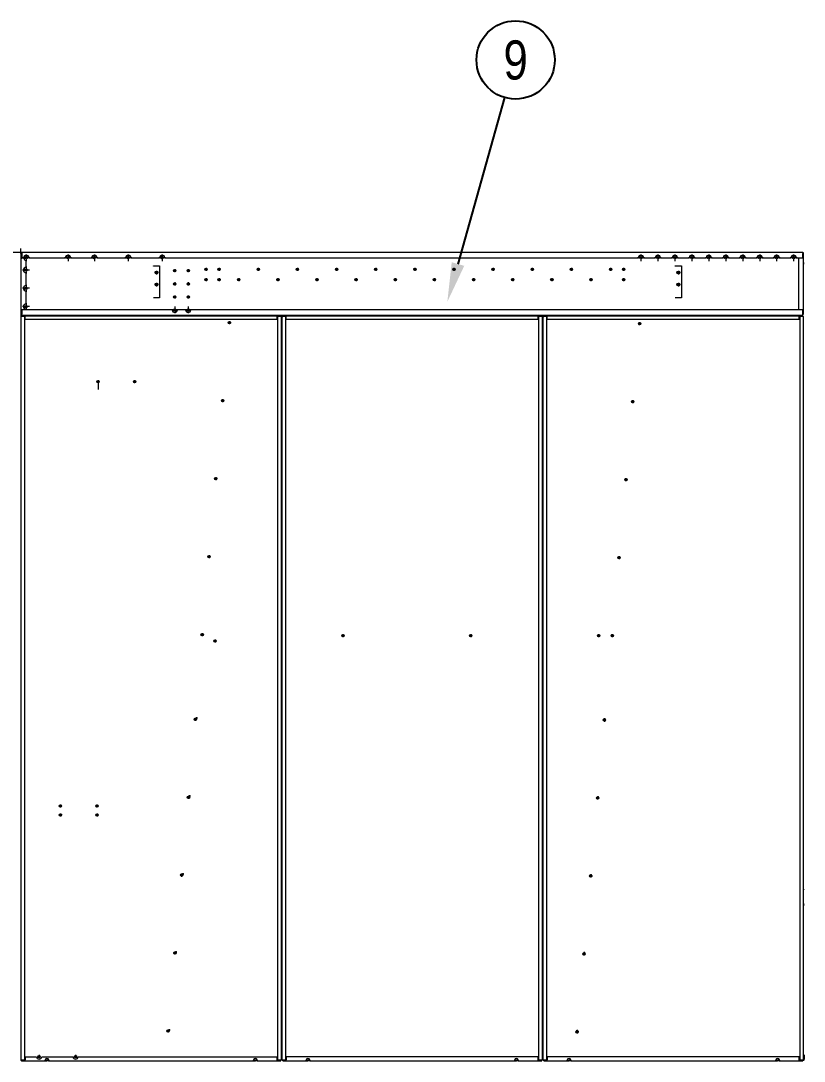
# Model space of a CAD drawing. Header units: millimetres. Extents: x -664124 to 30784, y -141094 to 22397.
# Drawn here: x 11470 to 14472, y 9685 to 13673 of the extents above; entities that cross this region are included whole.
import ezdxf
from ezdxf.enums import TextEntityAlignment as Align

# ---------------------------------------------------------------- set-up
doc = ezdxf.new("R2010")
doc.units = ezdxf.units.MM
doc.linetypes.add('DASHDOT', pattern=[18.5, 12, -3, 0.5, -3])
doc.layers.add('냉각탑_dim', color=1, linetype='Continuous')
doc.layers.add('냉각탑_text', color=3, linetype='Continuous')
doc.styles.get("Standard").update_dxf_attribs({"font": 'arial.ttf'})

# ---------------------------------------------------------------- blocks, each defined once
blk = doc.blocks.new('1')
at = {"lineweight": 20}
for p, q in [((11473.8, 12784.9), (9770.3, 12784.9)), ((11470.3, 12781.4), (11470.3, 12801))]:
    blk.add_line(p, q, dxfattribs=at)
at = {"color": 7, "lineweight": 20, "ltscale": 0.4625}
for p, q in [((11470.3, 12781.4), (11470.3, 12762.9)), ((11472.3, 12762.9), (11472.3, 12781.4)), ((14468.3, 12781.4), (14468.3, 12762.9)), ((14470.3, 12762.9), (14470.3, 12781.4)), ((11470.3, 12566.9), (11470.3, 12548.4)), ((11472.3, 12548.4), (11472.3, 12566.9)), ((14468.3, 12566.9), (14468.3, 12548.4)), ((14470.3, 12548.4), (14470.3, 12566.9)), ((14471.8, 9709.4), (14471.8, 9690.9)), ((14471.8, 9709.4), (14471.8, 9690.9))]:
    blk.add_line(p, q, dxfattribs=at)
at = {"color": 7, "lineweight": 20, "ltscale": 0.05}
for p, q in [((11472.3, 12781.4), (11470.3, 12781.4)), ((14468.3, 12781.4), (14470.3, 12781.4)), ((11472.3, 12548.4), (11470.3, 12548.4)), ((11512.3, 12542.9), (11512.3, 12544.9)), ((11808.3, 12544.9), (11808.3, 12542.9)), ((11830.3, 12544.9), (11830.3, 12542.9)), ((11852.3, 12544.9), (11852.3, 12542.9)), ((11942.1, 12542.9), (11942.1, 12544.9)), ((12003.3, 12542.9), (12003.3, 12544.9)), ((12033.3, 12544.9), (12033.3, 12542.9)), ((12035.3, 12542.9), (12035.3, 12544.9)), ((12037.3, 12544.9), (12037.3, 12542.9)), ((12039.3, 12544.9), (12039.3, 12542.9)), ((12136.8, 12542.9), (12136.8, 12544.9)), ((12138.8, 12544.9), (12138.8, 12542.9)), ((13942.1, 12542.9), (13942.1, 12544.9)), ((14468.3, 12548.4), (14470.3, 12548.4)), ((11942.1, 9686.9), (11942.1, 9684.9)), ((13942.1, 9686.9), (13942.1, 9684.9))]:
    blk.add_line(p, q, dxfattribs=at)
at = {"color": 7, "lineweight": 20}
for p, q in [((11470.3, 12762.9), (11470.3, 12566.9)), ((14466.8, 12784.9), (11473.8, 12784.9)), ((11501.3, 12764.9), (11641.3, 12764.9)), ((11661.3, 12764.9), (11742.3, 12764.9)), ((11762.3, 12764.9), (11872.3, 12764.9)), ((11892.3, 12764.9), (12002.3, 12764.9)), ((12022.3, 12764.9), (13836.8, 12764.9)), ((13856.8, 12764.9), (13901.8, 12764.9)), ((13921.8, 12764.9), (13966.8, 12764.9)), ((13986.8, 12764.9), (14031.8, 12764.9)), ((14051.8, 12764.9), (14096.8, 12764.9)), ((14116.8, 12764.9), (14161.8, 12764.9)), ((14181.8, 12764.9), (14226.8, 12764.9)), ((14246.8, 12764.9), (14291.8, 12764.9)), ((14311.8, 12764.9), (14356.8, 12764.9)), ((14376.8, 12764.9), (14421.8, 12764.9)), ((14441.8, 12764.9), (14466.8, 12764.9)), ((14450.3, 12762.9), (14450.3, 12566.9)), ((14470.3, 12566.9), (14470.3, 12762.9)), ((11490.3, 12727.9), (11490.3, 12755)), ((11978.5, 12733.5), (12002.1, 12733.5)), ((12002.1, 12733.5), (12002.1, 12611.9)), ((13978.5, 12733.5), (14002.1, 12733.5)), ((14002.1, 12733.5), (14002.1, 12611.9)), ((11490.3, 12657.9), (11490.3, 12707.9)), ((11490.3, 12587.9), (11490.3, 12637.9)), ((12002.1, 12611.9), (11978.5, 12611.9)), ((14002.1, 12611.9), (13978.5, 12611.9)), ((12050.3, 12564.9), (11473.8, 12564.9)), ((12101.8, 12564.9), (12070.3, 12564.9)), ((14466.8, 12564.9), (12121.8, 12564.9)), ((11470.3, 12539.8), (11470.3, 9690)), ((11473.8, 12544.9), (14466.8, 12544.9)), ((11485.3, 9690), (11485.3, 12539.8)), ((11486.9, 12542.9), (12452.7, 12542.9)), ((12452.7, 12527.9), (11486.9, 12527.9)), ((12454.3, 12539.8), (12454.3, 9690)), ((12469.3, 9690), (12469.3, 12539.8)), ((12470.8, 12539.8), (12470.8, 9690)), ((12485.8, 9690), (12485.8, 12539.8)), ((12487.4, 12542.9), (13453.2, 12542.9)), ((13453.2, 12527.9), (12487.4, 12527.9)), ((13454.8, 12539.8), (13454.8, 9690)), ((13469.8, 9690), (13469.8, 12539.8)), ((13471.3, 12539.8), (13471.3, 9690)), ((13486.3, 9690), (13486.3, 12539.8)), ((13487.9, 12542.9), (14453.7, 12542.9)), ((14453.7, 12527.9), (13487.9, 12527.9)), ((14455.3, 12539.8), (14455.3, 9690)), ((14470.3, 9690), (14470.3, 12539.8)), ((11486.9, 9701.9), (11530.4, 9701.9)), ((11550.3, 9701.9), (11670.4, 9701.9)), ((11690.3, 9701.9), (12452.7, 9701.9)), ((13453.2, 9701.9), (12487.4, 9701.9)), ((14453.7, 9701.9), (13487.9, 9701.9)), ((11486.9, 9686.9), (11563.6, 9686.9)), ((11577, 9686.9), (12362.6, 9686.9)), ((12376, 9686.9), (12452.7, 9686.9)), ((12487.4, 9686.9), (12564.1, 9686.9)), ((12577.5, 9686.9), (13363.1, 9686.9)), ((13376.5, 9686.9), (13453.2, 9686.9)), ((13487.9, 9686.9), (13564.6, 9686.9)), ((13578, 9686.9), (14363.6, 9686.9)), ((14377, 9686.9), (14453.7, 9686.9))]:
    blk.add_line(p, q, dxfattribs=at)
at = {"color": 7, "lineweight": 20, "ltscale": 0.0875}
for p, q in [((11470.3, 12762.9), (11473.8, 12762.9)), ((11473.8, 12784.9), (11473.8, 12781.4)), ((14466.8, 12784.9), (14466.8, 12781.4)), ((14470.3, 12762.9), (14466.8, 12762.9)), ((11470.3, 12566.9), (11473.8, 12566.9)), ((14470.3, 12566.9), (14466.8, 12566.9)), ((11473.8, 12544.9), (11473.8, 12548.4)), ((14466.8, 12544.9), (14466.8, 12548.4))]:
    blk.add_line(p, q, dxfattribs=at)
at = {"color": 7, "lineweight": 20, "ltscale": 0.0375}
for p, q in [((11472.3, 12781.4), (11473.8, 12781.4)), ((14468.3, 12781.4), (14466.8, 12781.4)), ((11472.3, 12548.4), (11473.8, 12548.4)), ((11473.4, 12541.3), (11473.4, 12539.8)), ((12466.2, 12541.3), (12466.2, 12539.8)), ((12473.9, 12541.3), (12473.9, 12539.8)), ((13466.7, 12541.3), (13466.7, 12539.8)), ((13474.4, 12541.3), (13474.4, 12539.8)), ((14468.3, 12548.4), (14466.8, 12548.4)), ((14467.2, 12541.3), (14467.2, 12539.8)), ((12470.8, 11337.9), (12469.3, 11337.9)), ((13471.3, 11337.9), (13469.8, 11337.9)), ((12470.8, 11293.9), (12469.3, 11293.9)), ((13471.3, 11293.9), (13469.8, 11293.9)), ((12470.8, 11276.9), (12469.3, 11276.9)), ((13471.3, 11276.9), (13469.8, 11276.9)), ((11473.4, 9688.5), (11473.4, 9690)), ((12466.2, 9688.5), (12466.2, 9690)), ((12473.9, 9688.5), (12473.9, 9690)), ((13466.7, 9688.5), (13466.7, 9690)), ((13474.4, 9688.5), (13474.4, 9690)), ((14467.2, 9688.5), (14467.2, 9690))]:
    blk.add_line(p, q, dxfattribs=at)
at = {"color": 7, "lineweight": 20, "ltscale": 0.4125}
for p, q in [((11473.8, 12781.4), (11473.8, 12764.9)), ((14466.8, 12762.9), (14450.3, 12762.9)), ((14466.8, 12764.9), (14466.8, 12781.4)), ((11473.8, 12566.9), (11490.3, 12566.9)), ((11473.8, 12564.9), (11473.8, 12548.4)), ((14450.3, 12566.9), (14466.8, 12566.9)), ((14466.8, 12548.4), (14466.8, 12564.9))]:
    blk.add_line(p, q, dxfattribs=at)
at = {"color": 7, "lineweight": 20, "ltscale": 0.1875}
blk.add_line((11473.8, 12764.9), (11481.3, 12764.9), dxfattribs=at)
at = {"color": 7, "lineweight": 20, "ltscale": 0.192551}
blk.add_line((11481.5, 12762.9), (11473.8, 12762.9), dxfattribs=at)
at = {"color": 7, "linetype": 'DASHDOT', "lineweight": 20}
for p, q in [((11504.3, 12764.9), (11478.3, 12764.9)), ((11491.3, 12777.9), (11491.3, 12751.9)), ((11664.3, 12764.9), (11638.3, 12764.9)), ((11651.3, 12777.9), (11651.3, 12751.9)), ((11765.3, 12764.9), (11739.3, 12764.9)), ((11752.3, 12777.9), (11752.3, 12751.9)), ((11895.3, 12764.9), (11869.3, 12764.9)), ((11882.3, 12777.9), (11882.3, 12751.9)), ((12025.3, 12764.9), (11999.3, 12764.9)), ((12012.3, 12777.9), (12012.3, 12751.9)), ((13859.8, 12764.9), (13833.8, 12764.9)), ((13846.8, 12777.9), (13846.8, 12751.9)), ((13924.8, 12764.9), (13898.8, 12764.9)), ((13911.8, 12777.9), (13911.8, 12751.9)), ((13989.8, 12764.9), (13963.8, 12764.9)), ((13976.8, 12777.9), (13976.8, 12751.9)), ((14054.8, 12764.9), (14028.8, 12764.9)), ((14041.8, 12777.9), (14041.8, 12751.9)), ((14119.8, 12764.9), (14093.8, 12764.9)), ((14106.8, 12777.9), (14106.8, 12751.9)), ((14184.8, 12764.9), (14158.8, 12764.9)), ((14171.8, 12777.9), (14171.8, 12751.9)), ((14249.8, 12764.9), (14223.8, 12764.9)), ((14236.8, 12777.9), (14236.8, 12751.9)), ((14314.8, 12764.9), (14288.8, 12764.9)), ((14301.8, 12777.9), (14301.8, 12751.9)), ((14379.8, 12764.9), (14353.8, 12764.9)), ((14366.8, 12777.9), (14366.8, 12751.9)), ((14444.8, 12764.9), (14418.8, 12764.9)), ((14431.8, 12777.9), (14431.8, 12751.9)), ((11490.3, 12730.9), (11490.3, 12704.9)), ((11503.3, 12717.9), (11477.3, 12717.9)), ((11503.3, 12647.9), (11477.3, 12647.9)), ((11490.3, 12660.9), (11490.3, 12634.9)), ((11503.3, 12577.9), (11477.3, 12577.9)), ((11490.3, 12590.9), (11490.3, 12564.9)), ((12073.3, 12564.9), (12047.3, 12564.9)), ((12060.3, 12577.9), (12060.3, 12551.9)), ((12124.8, 12564.9), (12098.8, 12564.9)), ((12111.8, 12577.9), (12111.8, 12551.9))]:
    blk.add_line(p, q, dxfattribs=at)
at = {"color": 7, "linetype": 'DASHDOT', "lineweight": 20, "ltscale": 0.292499}
for p, q in [((11757.2, 12764.9), (11745.5, 12764.9)), ((11887.2, 12764.9), (11875.5, 12764.9)), ((12017.2, 12764.9), (12005.5, 12764.9)), ((12066.2, 12714.9), (12054.5, 12714.9)), ((12117.7, 12714.9), (12106, 12714.9)), ((12186.2, 12720.9), (12174.5, 12720.9)), ((12236.2, 12720.9), (12224.5, 12720.9)), ((12386.2, 12720.9), (12374.5, 12720.9)), ((12536.2, 12720.9), (12524.5, 12720.9)), ((12686.2, 12720.9), (12674.5, 12720.9)), ((12836.2, 12720.9), (12824.5, 12720.9)), ((12986.2, 12720.9), (12974.5, 12720.9)), ((13136.2, 12720.9), (13124.5, 12720.9)), ((13286.2, 12720.9), (13274.5, 12720.9)), ((13436.2, 12720.9), (13424.5, 12720.9)), ((12066.2, 12664.9), (12054.5, 12664.9)), ((12117.7, 12664.9), (12106, 12664.9)), ((12186.2, 12680.9), (12174.5, 12680.9)), ((12236.2, 12680.9), (12224.5, 12680.9)), ((12311.2, 12680.9), (12299.5, 12680.9)), ((12461.2, 12680.9), (12449.5, 12680.9)), ((12611.2, 12680.9), (12599.5, 12680.9)), ((12761.2, 12680.9), (12749.5, 12680.9)), ((12911.2, 12680.9), (12899.5, 12680.9)), ((13061.2, 12680.9), (13049.5, 12680.9)), ((13211.2, 12680.9), (13199.5, 12680.9)), ((13361.2, 12680.9), (13349.5, 12680.9)), ((12066.2, 12614.9), (12054.5, 12614.9)), ((12117.7, 12614.9), (12106, 12614.9)), ((12275.8, 12515.9), (12264.1, 12515.9)), ((12269.9, 12521.7), (12269.9, 12510)), ((13841.5, 12517.9), (13841.5, 12506.2)), ((11772.2, 12289.4), (11760.5, 12289.4)), ((11912.2, 12289.4), (11900.5, 12289.4)), ((12249.6, 12217), (12237.9, 12217)), ((12243.8, 12222.9), (12243.8, 12211.2)), ((13815.4, 12219.1), (13815.4, 12207.4)), ((12223.5, 11918.2), (12211.8, 11918.2)), ((13789.2, 11920.2), (13789.2, 11908.5)), ((12197.3, 11619.3), (12185.6, 11619.3)), ((13768.9, 11615.5), (13757.2, 11615.5)), ((13763.1, 11621.4), (13763.1, 11609.7)), ((12171.2, 11320.4), (12159.5, 11320.4)), ((12220.6, 11295.7), (12208.9, 11295.7)), ((12214.7, 11301.6), (12214.7, 11289.9)), ((12704.6, 11322.2), (12704.6, 11310.5)), ((13194.6, 11322.2), (13194.6, 11310.5)), ((13684.6, 11322.2), (13684.6, 11310.5)), ((13742.8, 11316.6), (13731.1, 11316.6)), ((13736.9, 11322.5), (13736.9, 11310.8)), ((12139, 11001.6), (12139, 10989.9)), ((12112.9, 10702.8), (12112.9, 10691.1)), ((13680.8, 10699.4), (13680.8, 10687.7)), ((11627.7, 10662.9), (11616, 10662.9)), ((11621.8, 10668.8), (11621.8, 10657.1)), ((11767.7, 10662.9), (11756, 10662.9)), ((11761.8, 10668.8), (11761.8, 10657.1)), ((11628.2, 10628.9), (11616.5, 10628.9)), ((11622.3, 10634.8), (11622.3, 10623.1)), ((11768.2, 10628.9), (11756.5, 10628.9)), ((11762.3, 10634.8), (11762.3, 10623.1)), ((12086.7, 10403.9), (12086.7, 10392.2)), ((13654.6, 10400.5), (13654.6, 10388.8)), ((13602.3, 9802.8), (13602.3, 9791.1)), ((11546.2, 9702.9), (11534.5, 9702.9)), ((11540.3, 9708.8), (11540.3, 9697.1)), ((11686.2, 9702.9), (11674.5, 9702.9)), ((11680.3, 9708.8), (11680.3, 9697.1))]:
    blk.add_line(p, q, dxfattribs=at)
at = {"color": 7, "linetype": 'DASHDOT', "lineweight": 20, "ltscale": 0.292505}
for p, q in [((11751.3, 12770.8), (11751.3, 12759.1)), ((11881.3, 12770.8), (11881.3, 12759.1)), ((12011.3, 12770.8), (12011.3, 12759.1)), ((12180.3, 12726.8), (12180.3, 12715.1)), ((12230.3, 12726.8), (12230.3, 12715.1)), ((12380.3, 12726.8), (12380.3, 12715.1)), ((12530.3, 12726.8), (12530.3, 12715.1)), ((12680.3, 12726.8), (12680.3, 12715.1)), ((12830.3, 12726.8), (12830.3, 12715.1)), ((12980.3, 12726.8), (12980.3, 12715.1)), ((13130.3, 12726.8), (13130.3, 12715.1)), ((13280.3, 12726.8), (13280.3, 12715.1)), ((13430.3, 12726.8), (13430.3, 12715.1)), ((13580.3, 12726.8), (13580.3, 12715.1)), ((13730.3, 12726.8), (13730.3, 12715.1)), ((13780.3, 12726.8), (13780.3, 12715.1)), ((12060.3, 12720.8), (12060.3, 12709.1)), ((12111.8, 12720.8), (12111.8, 12709.1)), ((12180.3, 12686.8), (12180.3, 12675.1)), ((12230.3, 12686.8), (12230.3, 12675.1)), ((12305.3, 12686.8), (12305.3, 12675.1)), ((12455.3, 12686.8), (12455.3, 12675.1)), ((12605.3, 12686.8), (12605.3, 12675.1)), ((12755.3, 12686.8), (12755.3, 12675.1)), ((12905.3, 12686.8), (12905.3, 12675.1)), ((13055.3, 12686.8), (13055.3, 12675.1)), ((13205.3, 12686.8), (13205.3, 12675.1)), ((13355.3, 12686.8), (13355.3, 12675.1)), ((13505.3, 12686.8), (13505.3, 12675.1)), ((13655.3, 12686.8), (13655.3, 12675.1)), ((13780.3, 12686.8), (13780.3, 12675.1)), ((12060.3, 12670.8), (12060.3, 12659.1)), ((12111.8, 12670.8), (12111.8, 12659.1)), ((12060.3, 12620.8), (12060.3, 12609.1)), ((12111.8, 12620.8), (12111.8, 12609.1)), ((11766.3, 12295.3), (11766.3, 12283.6)), ((11906.3, 12295.3), (11906.3, 12283.6)), ((12217.6, 11924), (12217.6, 11912.3)), ((12191.5, 11625.2), (12191.5, 11613.5)), ((12165.3, 11326.3), (12165.3, 11314.6)), ((12144.9, 10995.8), (12133.2, 10995.8)), ((12118.7, 10696.9), (12107, 10696.9)), ((12092.6, 10398.1), (12080.9, 10398.1)), ((12066.4, 10099.2), (12054.7, 10099.2)), ((12040.3, 9800.3), (12028.6, 9800.3))]:
    blk.add_line(p, q, dxfattribs=at)
at = {"color": 7, "lineweight": 20, "ltscale": 0.023431}
for p, q in [((11978.5, 12732.5), (11978.5, 12733.5)), ((13978.5, 12732.5), (13978.5, 12733.5))]:
    blk.add_line(p, q, dxfattribs=at)
at = {"color": 7, "lineweight": 20, "ltscale": 0.012499}
for p, q in [((14472.3, 12744.9), (14471.8, 12744.9)), ((14472.3, 12742.9), (14471.8, 12742.9))]:
    blk.add_line(p, q, dxfattribs=at)
at = {"color": 7, "linetype": 'DASHDOT', "lineweight": 20, "ltscale": 0.357501}
for p, q in [((11997.5, 12707.9), (11983.2, 12707.9)), ((11997.5, 12661.9), (11983.2, 12661.9))]:
    blk.add_line(p, q, dxfattribs=at)
at = {"color": 7, "linetype": 'DASHDOT', "lineweight": 20, "ltscale": 0.357495}
for p, q in [((11990.3, 12715.1), (11990.3, 12700.8)), ((13990.3, 12715.1), (13990.3, 12700.8)), ((11990.3, 12669.1), (11990.3, 12654.8)), ((13990.3, 12669.1), (13990.3, 12654.8))]:
    blk.add_line(p, q, dxfattribs=at)
at = {"color": 7, "linetype": 'DASHDOT', "lineweight": 20, "ltscale": 0.2925}
for p, q in [((13586.2, 12720.9), (13574.5, 12720.9)), ((13736.2, 12720.9), (13724.5, 12720.9)), ((13786.2, 12720.9), (13774.5, 12720.9)), ((13511.2, 12680.9), (13499.5, 12680.9)), ((13661.2, 12680.9), (13649.5, 12680.9)), ((13786.2, 12680.9), (13774.5, 12680.9)), ((13847.4, 12512.1), (13835.7, 12512.1)), ((13821.2, 12213.2), (13809.5, 12213.2)), ((13795.1, 11914.4), (13783.4, 11914.4)), ((13690.5, 11316.3), (13678.8, 11316.3)), ((13712.8, 10992.4), (13701.1, 10992.4)), ((13686.6, 10693.5), (13674.9, 10693.5)), ((13660.5, 10394.7), (13648.8, 10394.7)), ((12060.6, 10105.1), (12060.6, 10093.4)), ((13634.3, 10095.8), (13622.6, 10095.8)), ((13628.5, 10101.7), (13628.5, 10090)), ((12034.4, 9806.2), (12034.4, 9794.5)), ((13608.2, 9796.9), (13596.5, 9796.9))]:
    blk.add_line(p, q, dxfattribs=at)
at = {"color": 7, "linetype": 'DASHDOT', "lineweight": 20, "ltscale": 0.3575}
for p, q in [((13997.5, 12707.9), (13983.2, 12707.9)), ((13997.5, 12661.9), (13983.2, 12661.9))]:
    blk.add_line(p, q, dxfattribs=at)
at = {"color": 7, "lineweight": 20, "ltscale": 0.053766}
for p, q in [((12059.3, 12667.7), (12061.4, 12667.7)), ((12110.8, 12667.7), (12112.9, 12667.7))]:
    blk.add_line(p, q, dxfattribs=at)
at = {"color": 7, "lineweight": 20, "ltscale": 0.025}
blk.add_line((11490.3, 12566.9), (11490.3, 12567.9), dxfattribs=at)
at = {"color": 7, "lineweight": 20, "ltscale": 0.214999}
blk.add_line((11470.3, 12548.4), (11470.3, 12539.8), dxfattribs=at)
at = {"color": 7, "lineweight": 20, "ltscale": 0.0775}
for p, q in [((11470.3, 12539.8), (11473.4, 12539.8)), ((11486.9, 12542.9), (11486.9, 12539.8)), ((12452.7, 12542.9), (12452.7, 12539.8)), ((12469.3, 12539.8), (12466.2, 12539.8)), ((12470.8, 12539.8), (12473.9, 12539.8)), ((12487.4, 12542.9), (12487.4, 12539.8)), ((13453.2, 12542.9), (13453.2, 12539.8)), ((13469.8, 12539.8), (13466.7, 12539.8)), ((13471.3, 12539.8), (13474.4, 12539.8)), ((13487.9, 12542.9), (13487.9, 12539.8)), ((14453.7, 12542.9), (14453.7, 12539.8)), ((14470.3, 12539.8), (14467.2, 12539.8)), ((11470.3, 9690), (11473.4, 9690)), ((11473.4, 9686.9), (11473.4, 9690)), ((11486.9, 9686.9), (11486.9, 9690)), ((12452.7, 9686.9), (12452.7, 9690)), ((12469.3, 9690), (12466.2, 9690)), ((12470.8, 9690), (12473.9, 9690)), ((12487.4, 9686.9), (12487.4, 9690)), ((13453.2, 9686.9), (13453.2, 9690)), ((13469.8, 9690), (13466.7, 9690)), ((13471.3, 9690), (13474.4, 9690)), ((13487.9, 9686.9), (13487.9, 9690)), ((14453.7, 9686.9), (14453.7, 9690)), ((14470.3, 9690), (14467.2, 9690))]:
    blk.add_line(p, q, dxfattribs=at)
at = {"color": 7, "lineweight": 20, "ltscale": 0.3375}
for p, q in [((11486.9, 12542.9), (11473.4, 12542.9)), ((11473.4, 12541.3), (11486.9, 12541.3)), ((12466.2, 12542.9), (12452.7, 12542.9)), ((12452.7, 12541.3), (12466.2, 12541.3)), ((12487.4, 12542.9), (12473.9, 12542.9)), ((12473.9, 12541.3), (12487.4, 12541.3)), ((13466.7, 12542.9), (13453.2, 12542.9)), ((13453.2, 12541.3), (13466.7, 12541.3)), ((13487.9, 12542.9), (13474.4, 12542.9)), ((13474.4, 12541.3), (13487.9, 12541.3)), ((14467.2, 12542.9), (14453.7, 12542.9)), ((14453.7, 12541.3), (14467.2, 12541.3)), ((11486.9, 9688.5), (11473.4, 9688.5)), ((11473.4, 9686.9), (11486.9, 9686.9)), ((12466.2, 9688.5), (12452.7, 9688.5)), ((12452.7, 9686.9), (12466.2, 9686.9)), ((12487.4, 9688.5), (12473.9, 9688.5)), ((12473.9, 9686.9), (12487.4, 9686.9)), ((13466.7, 9688.5), (13453.2, 9688.5)), ((13453.2, 9686.9), (13466.7, 9686.9)), ((13487.9, 9688.5), (13474.4, 9688.5)), ((13474.4, 9686.9), (13487.9, 9686.9)), ((14467.2, 9688.5), (14453.7, 9688.5)), ((14453.7, 9686.9), (14467.2, 9686.9))]:
    blk.add_line(p, q, dxfattribs=at)
at = {"color": 7, "lineweight": 20, "ltscale": 0.04}
for p, q in [((11473.4, 12542.9), (11473.4, 12541.3)), ((12466.2, 12542.9), (12466.2, 12541.3)), ((12473.9, 12542.9), (12473.9, 12541.3)), ((13466.7, 12542.9), (13466.7, 12541.3)), ((13474.4, 12542.9), (13474.4, 12541.3)), ((14467.2, 12542.9), (14467.2, 12541.3)), ((11473.4, 9686.9), (11473.4, 9688.5)), ((11563.6, 9686.9), (11563.6, 9688.5)), ((11577, 9686.9), (11577, 9688.5)), ((12362.6, 9686.9), (12362.6, 9688.5)), ((12376, 9686.9), (12376, 9688.5)), ((12466.2, 9686.9), (12466.2, 9688.5)), ((12473.9, 9686.9), (12473.9, 9688.5)), ((12564.1, 9686.9), (12564.1, 9688.5)), ((12577.5, 9686.9), (12577.5, 9688.5)), ((13363.1, 9686.9), (13363.1, 9688.5)), ((13376.5, 9686.9), (13376.5, 9688.5)), ((13466.7, 9686.9), (13466.7, 9688.5)), ((13474.4, 9686.9), (13474.4, 9688.5)), ((13564.6, 9686.9), (13564.6, 9688.5)), ((13578, 9686.9), (13578, 9688.5)), ((14363.6, 9686.9), (14363.6, 9688.5)), ((14377, 9686.9), (14377, 9688.5)), ((14467.2, 9686.9), (14467.2, 9688.5))]:
    blk.add_line(p, q, dxfattribs=at)
at = {"color": 7, "lineweight": 20, "ltscale": 0.2975}
for p, q in [((11485.3, 12539.8), (11473.4, 12539.8)), ((11486.9, 12527.9), (11486.9, 12539.8)), ((12452.7, 12527.9), (12452.7, 12539.8)), ((12466.2, 12539.8), (12454.3, 12539.8)), ((12485.8, 12539.8), (12473.9, 12539.8)), ((12487.4, 12527.9), (12487.4, 12539.8)), ((13453.2, 12527.9), (13453.2, 12539.8)), ((13466.7, 12539.8), (13454.8, 12539.8)), ((13486.3, 12539.8), (13474.4, 12539.8)), ((13487.9, 12527.9), (13487.9, 12539.8)), ((14453.7, 12527.9), (14453.7, 12539.8)), ((14467.2, 12539.8), (14455.3, 12539.8)), ((11486.9, 9701.9), (11486.9, 9690)), ((12452.7, 9690), (12452.7, 9701.9)), ((12487.4, 9701.9), (12487.4, 9690)), ((13453.2, 9690), (13453.2, 9701.9)), ((13487.9, 9701.9), (13487.9, 9690)), ((14453.7, 9690), (14453.7, 9701.9)), ((11473.4, 9690), (11485.3, 9690)), ((12454.3, 9690), (12466.2, 9690)), ((12473.9, 9690), (12485.8, 9690)), ((13454.8, 9690), (13466.7, 9690)), ((13474.4, 9690), (13486.3, 9690)), ((14455.3, 9690), (14467.2, 9690))]:
    blk.add_line(p, q, dxfattribs=at)
at = {"color": 7, "lineweight": 20, "ltscale": 0.049997}
for p, q in [((11972.1, 12544.9), (11972.1, 12542.9)), ((13972.1, 12544.9), (13972.1, 12542.9))]:
    blk.add_line(p, q, dxfattribs=at)
at = {"color": 7, "lineweight": 20, "ltscale": 0.050191}
for p, q in [((12289.1, 12544.9), (12289.2, 12542.9)), ((12291.2, 12542.9), (12291.1, 12544.9)), ((12298.7, 12544.9), (12298.5, 12542.9)), ((12908.3, 12544.9), (12908.1, 12542.9)), ((12908.1, 12542.9), (12908.3, 12544.9)), ((13213.1, 12544.9), (13212.9, 12542.9)), ((13212.9, 12542.9), (13213.1, 12544.9)), ((12004.5, 9686.9), (12004.3, 9684.9)), ((12044.4, 9684.9), (12044.6, 9686.9)), ((12045, 9686.9), (12044.9, 9684.9)), ((12048.6, 9686.9), (12048.5, 9684.9)), ((12658.1, 9684.9), (12658.2, 9686.9)), ((12658.2, 9686.9), (12658.1, 9684.9)), ((12962.9, 9684.9), (12963, 9686.9)), ((12963, 9686.9), (12962.9, 9684.9)), ((13612.6, 9684.9), (13612.8, 9686.9))]:
    blk.add_line(p, q, dxfattribs=at)
at = {"color": 7, "lineweight": 20, "ltscale": 0.05019}
for p, q in [((13822.5, 12542.9), (13822.7, 12544.9)), ((13572.6, 9686.9), (13572.5, 9684.9))]:
    blk.add_line(p, q, dxfattribs=at)
at = {"color": 7, "lineweight": 20, "ltscale": 0.04994}
blk.add_line((13972.1, 12544.9), (13972.1, 12542.9), dxfattribs=at)
at = {"color": 7, "linetype": 'DASHDOT', "lineweight": 20, "ltscale": 0.195001}
for p, q in [((12273.9, 12515.7), (12266.1, 12515.7)), ((12270, 12519.6), (12270, 12511.8)), ((11766.4, 12293.1), (11766.4, 12285.3)), ((11910.3, 12289.2), (11902.5, 12289.2)), ((11906.4, 12293.1), (11906.4, 12285.3)), ((12247.8, 12216.9), (12240, 12216.9)), ((12243.9, 12220.8), (12243.9, 12213)), ((13817.6, 12213.2), (13809.8, 12213.2)), ((12221.6, 11918), (12213.8, 11918)), ((12217.7, 11921.9), (12217.7, 11914.1)), ((13791.5, 11914.3), (13783.7, 11914.3)), ((12195.5, 11619.1), (12187.7, 11619.1)), ((12191.6, 11623), (12191.6, 11615.2)), ((13761.4, 11619.4), (13761.4, 11611.6)), ((12169.3, 11320.3), (12161.5, 11320.3)), ((12165.4, 11324.2), (12165.4, 11316.4)), ((13198.6, 11315.9), (13190.8, 11315.9)), ((13735.3, 11320.5), (13735.3, 11312.7)), ((12139, 10999.8), (12139, 10992)), ((12147.3, 10999.5), (12139.5, 10999.5)), ((12143.4, 11003.4), (12143.4, 10995.6)), ((13707.3, 11000.3), (13707.3, 10992.5)), ((12121.1, 10700.6), (12113.3, 10700.6)), ((12117.2, 10704.5), (12117.2, 10696.7)), ((13681.1, 10701.4), (13681.1, 10693.6)), ((11625.8, 10663), (11618, 10663)), ((11621.9, 10666.9), (11621.9, 10659.1)), ((11765.8, 10663), (11758, 10663)), ((11761.9, 10666.9), (11761.9, 10659.1)), ((11625.9, 10629.1), (11618.1, 10629.1)), ((11765.9, 10629.1), (11758.1, 10629.1)), ((12095, 10401.8), (12087.2, 10401.8)), ((12091.1, 10405.7), (12091.1, 10397.9)), ((12068.8, 10102.9), (12061, 10102.9)), ((12042.7, 9804.1), (12034.9, 9804.1)), ((13602.7, 9804.8), (13602.7, 9797)), ((11684.2, 9702.9), (11676.4, 9702.9)), ((11680.3, 9706.8), (11680.3, 9699))]:
    blk.add_line(p, q, dxfattribs=at)
at = {"color": 7, "linetype": 'DASHDOT', "lineweight": 20, "ltscale": 0.195}
for p, q in [((13843.8, 12512.1), (13836, 12512.1)), ((13765.3, 11615.5), (13757.5, 11615.5)), ((13739.2, 11316.6), (13731.4, 11316.6)), ((13710.8, 10992.4), (13703, 10992.4)), ((13711.2, 10996.4), (13703.4, 10996.4)), ((13684.7, 10693.5), (13676.9, 10693.5)), ((13685, 10697.5), (13677.2, 10697.5)), ((13658.5, 10394.7), (13650.7, 10394.7)), ((13658.9, 10398.6), (13651.1, 10398.6)), ((12060.6, 10103.2), (12060.6, 10095.4)), ((12064.9, 10106.8), (12064.9, 10099)), ((13632.4, 10095.8), (13624.6, 10095.8)), ((13632.7, 10099.8), (13624.9, 10099.8)), ((13628.5, 10099.7), (13628.5, 10091.9)), ((13628.8, 10103.7), (13628.8, 10095.9)), ((12034.5, 9804.3), (12034.5, 9796.5)), ((12038.8, 9808), (12038.8, 9800.2)), ((13606.2, 9796.9), (13598.4, 9796.9)), ((13606.6, 9800.9), (13598.8, 9800.9)), ((13602.3, 9800.8), (13602.3, 9793))]:
    blk.add_line(p, q, dxfattribs=at)
at = {"color": 7, "linetype": 'DASHDOT', "lineweight": 20, "ltscale": 0.194995}
for p, q in [((13839.9, 12516), (13839.9, 12508.2)), ((11770.3, 12289.2), (11762.5, 12289.2)), ((13813.7, 12217.1), (13813.7, 12209.3)), ((13787.6, 11918.2), (13787.6, 11910.4)), ((13194.7, 11319.8), (13194.7, 11312)), ((12142.9, 10995.9), (12135.1, 10995.9)), ((12116.8, 10697), (12109, 10697)), ((12090.7, 10398.1), (12082.9, 10398.1)), ((12064.5, 10099.3), (12056.7, 10099.3)), ((12038.4, 9800.4), (12030.6, 9800.4))]:
    blk.add_line(p, q, dxfattribs=at)
at = {"color": 0, "lineweight": 20}
blk.add_line((11766.4, 12289.4), (11766.4, 12259.4), dxfattribs=at)
at = {"color": 7, "linetype": 'DASHDOT', "lineweight": 20, "ltscale": 0.292502}
for p, q in [((12710.5, 11316.3), (12698.8, 11316.3)), ((13200.5, 11316.3), (13188.8, 11316.3)), ((13706.9, 10998.2), (13706.9, 10986.5))]:
    blk.add_line(p, q, dxfattribs=at)
at = {"color": 7, "linetype": 'DASHDOT', "lineweight": 20, "ltscale": 0.194998}
for p, q in [((13706.9, 10996.3), (13706.9, 10988.5)), ((12112.9, 10700.9), (12112.9, 10693.1)), ((13680.8, 10697.4), (13680.8, 10689.6)), ((11622, 10633), (11622, 10625.2)), ((11762, 10633), (11762, 10625.2)), ((12086.8, 10402), (12086.8, 10394.2)), ((13654.6, 10398.6), (13654.6, 10390.8)), ((13655, 10402.5), (13655, 10394.7))]:
    blk.add_line(p, q, dxfattribs=at)
at = {"color": 7, "lineweight": 20, "ltscale": 0.077786}
blk.add_line((14472.3, 10344.8), (14470.3, 10342.4), dxfattribs=at)
at = {"color": 7, "lineweight": 20, "ltscale": 0.05349}
blk.add_line((14470.3, 10287.6), (14472.3, 10286.8), dxfattribs=at)
blk.add_line((14470.3, 10287.6), (14472.3, 10286.8), dxfattribs=at)
at = {"color": 7, "lineweight": 20, "ltscale": 0.039896}
blk.add_line((14471.8, 10281.6), (14470.3, 10282.2), dxfattribs=at)
at = {"color": 7, "lineweight": 20, "ltscale": 0.012708}
for p, q in [((14471.8, 10281.6), (14472.3, 10281.6)), ((14471.8, 9709.4), (14472.3, 9709.4)), ((14472.3, 9709.4), (14471.8, 9709.4))]:
    blk.add_line(p, q, dxfattribs=at)
at = {"color": 7, "lineweight": 20, "ltscale": 0.000294144}
blk.add_line((11473.4, 9686.9), (11473.4, 9686.9), dxfattribs=at)
at = {"color": 7, "lineweight": 20, "ltscale": 0.168029}
for p, q in [((11563.6, 9688.5), (11570.3, 9688.5)), ((11563.6, 9686.9), (11570.3, 9686.9)), ((11577, 9688.5), (11570.3, 9688.5)), ((11577, 9686.9), (11570.3, 9686.9)), ((12362.6, 9688.5), (12369.3, 9688.5)), ((12362.6, 9686.9), (12369.3, 9686.9)), ((12376, 9688.5), (12369.3, 9688.5)), ((12376, 9686.9), (12369.3, 9686.9)), ((12564.1, 9688.5), (12570.8, 9688.5)), ((12564.1, 9686.9), (12570.8, 9686.9)), ((12577.5, 9688.5), (12570.8, 9688.5)), ((12577.5, 9686.9), (12570.8, 9686.9)), ((13363.1, 9688.5), (13369.8, 9688.5)), ((13363.1, 9686.9), (13369.8, 9686.9)), ((13376.5, 9688.5), (13369.8, 9688.5)), ((13376.5, 9686.9), (13369.8, 9686.9)), ((13564.6, 9688.5), (13571.3, 9688.5)), ((13564.6, 9686.9), (13571.3, 9686.9)), ((13578, 9688.5), (13571.3, 9688.5)), ((13578, 9686.9), (13571.3, 9686.9)), ((14363.6, 9688.5), (14370.3, 9688.5)), ((14363.6, 9686.9), (14370.3, 9686.9)), ((14377, 9688.5), (14370.3, 9688.5)), ((14377, 9686.9), (14370.3, 9686.9))]:
    blk.add_line(p, q, dxfattribs=at)
at = {"color": 7, "lineweight": 20, "ltscale": 0.049942}
for p, q in [((11972.1, 9686.9), (11972.1, 9684.9)), ((13972.1, 9686.9), (13972.1, 9684.9))]:
    blk.add_line(p, q, dxfattribs=at)
at = {"color": 7, "lineweight": 20, "ltscale": 0.049995}
for p, q in [((11972.1, 9686.9), (11972.1, 9684.9)), ((13972.1, 9686.9), (13972.1, 9684.9))]:
    blk.add_line(p, q, dxfattribs=at)
at = {"color": 7, "lineweight": 20, "ltscale": 0.114792}
blk.add_line((14467.2, 9689.4), (14471.8, 9689.4), dxfattribs=at)
at = {"color": 7, "lineweight": 20, "ltscale": 0.114793}
blk.add_line((14471.8, 9687.4), (14467.2, 9687.4), dxfattribs=at)
at = {"color": 7, "lineweight": 20, "ltscale": 0.037293}
blk.add_line((14470.3, 9690.9), (14471.8, 9690.9), dxfattribs=at)
at = {"color": 7, "lineweight": 20, "ltscale": 0.037353}
blk.add_line((14471.8, 9690.9), (14470.3, 9690.9), dxfattribs=at)
at = {"color": 7, "lineweight": 20}
for centre, radius in [((11491.3, 12764.9), 4.5), ((11491.3, 12764.9), 3), ((11651.3, 12764.9), 4.5), ((11651.3, 12764.9), 3), ((11751.3, 12764.9), 4.5), ((11751.3, 12764.9), 3), ((11881.3, 12764.9), 4.5), ((11881.3, 12764.9), 3), ((12011.3, 12764.9), 4.5), ((12011.3, 12764.9), 3), ((13846.8, 12764.9), 4.5), ((13846.8, 12764.9), 3), ((13911.8, 12764.9), 4.5), ((13911.8, 12764.9), 3), ((13976.8, 12764.9), 4.5), ((13976.8, 12764.9), 3), ((14041.8, 12764.9), 4.5), ((14041.8, 12764.9), 3), ((14106.8, 12764.9), 4.5), ((14106.8, 12764.9), 3), ((14171.8, 12764.9), 4.5), ((14171.8, 12764.9), 3), ((14236.8, 12764.9), 4.5), ((14236.8, 12764.9), 3), ((14301.8, 12764.9), 4.5), ((14301.8, 12764.9), 3), ((14366.8, 12764.9), 4.5), ((14366.8, 12764.9), 3), ((14431.8, 12764.9), 4.5), ((14431.8, 12764.9), 3), ((12180.3, 12720.9), 4.5), ((12180.3, 12720.9), 3), ((12230.3, 12720.9), 4.5), ((12230.3, 12720.9), 3), ((12380.3, 12720.9), 4.5), ((12380.3, 12720.9), 3), ((12530.3, 12720.9), 4.5), ((12530.3, 12720.9), 3), ((12680.3, 12720.9), 4.5), ((12680.3, 12720.9), 3), ((12830.3, 12720.9), 4.5), ((12830.3, 12720.9), 3), ((12980.3, 12720.9), 4.5), ((12980.3, 12720.9), 3), ((13130.3, 12720.9), 4.5), ((13130.3, 12720.9), 3), ((13280.3, 12720.9), 4.5), ((13280.3, 12720.9), 3), ((13430.3, 12720.9), 4.5), ((13430.3, 12720.9), 3), ((13580.3, 12720.9), 4.5), ((13580.3, 12720.9), 3), ((13730.3, 12720.9), 4.5), ((13730.3, 12720.9), 3), ((13780.3, 12720.9), 4.5), ((13780.3, 12720.9), 3), ((11490.3, 12717.9), 4.5), ((11490.3, 12717.9), 3), ((11990.3, 12707.9), 5.5), ((11990.3, 12707.9), 4.5), ((12060.3, 12714.9), 4.5), ((12060.3, 12714.9), 3), ((12111.8, 12714.9), 4.5), ((12111.8, 12714.9), 3), ((12180.3, 12680.9), 4.5), ((12180.3, 12680.9), 3), ((12230.3, 12680.9), 4.5), ((12230.3, 12680.9), 3), ((12305.3, 12680.9), 4.5), ((12305.3, 12680.9), 3), ((12455.3, 12680.9), 4.5), ((12455.3, 12680.9), 3), ((12605.3, 12680.9), 4.5), ((12605.3, 12680.9), 3), ((12755.3, 12680.9), 4.5), ((12755.3, 12680.9), 3), ((12905.3, 12680.9), 4.5), ((12905.3, 12680.9), 3), ((13055.3, 12680.9), 4.5), ((13055.3, 12680.9), 3), ((13205.3, 12680.9), 4.5), ((13205.3, 12680.9), 3), ((13355.3, 12680.9), 4.5), ((13355.3, 12680.9), 3), ((13505.3, 12680.9), 4.5), ((13505.3, 12680.9), 3), ((13655.3, 12680.9), 4.5), ((13655.3, 12680.9), 3), ((13780.3, 12680.9), 4.5), ((13780.3, 12680.9), 3), ((13990.3, 12707.9), 5.5), ((13990.3, 12707.9), 4.5), ((11490.3, 12647.9), 4.5), ((11490.3, 12647.9), 3), ((11990.3, 12661.9), 5.5), ((11990.3, 12661.9), 4.5), ((12060.3, 12664.9), 4.5), ((12060.3, 12664.9), 3), ((12111.8, 12664.9), 4.5), ((12111.8, 12664.9), 3), ((13990.3, 12661.9), 5.5), ((13990.3, 12661.9), 4.5), ((12060.3, 12614.9), 4.5), ((12060.3, 12614.9), 3), ((12111.8, 12614.9), 4.5), ((12111.8, 12614.9), 3), ((11490.3, 12577.9), 4.5), ((11490.3, 12577.9), 3), ((12060.3, 12564.9), 4.5), ((12060.3, 12564.9), 3), ((12111.8, 12564.9), 4.5), ((12111.8, 12564.9), 3), ((12269.9, 12515.9), 4.5), ((12270, 12515.7), 3), ((13841.5, 12512.1), 4.5), ((11766.3, 12289.4), 4.5), ((11766.4, 12289.2), 3), ((11906.3, 12289.4), 4.5), ((11906.4, 12289.2), 3), ((12243.8, 12217), 4.5), ((12243.9, 12216.9), 3), ((13815.4, 12213.2), 4.5), ((12217.6, 11918.2), 4.5), ((12217.7, 11918), 3), ((13789.2, 11914.4), 4.5), ((12191.5, 11619.3), 4.5), ((12191.6, 11619.1), 3), ((13763.1, 11615.5), 4.5), ((12165.3, 11320.4), 4.5), ((12165.4, 11320.3), 3), ((12214.7, 11295.7), 4.5), ((12704.6, 11316.3), 4.5), ((13194.6, 11316.3), 4.5), ((13194.7, 11315.9), 3), ((13684.6, 11316.3), 4.5), ((13736.9, 11316.6), 4.5), ((12139, 10995.8), 4.5), ((12139, 10995.9), 3), ((13706.9, 10992.4), 4.5), ((12112.9, 10696.9), 4.5), ((12112.9, 10697), 3), ((13680.8, 10693.5), 4.5), ((11621.8, 10662.9), 4.5), ((11621.9, 10663), 3), ((11761.8, 10662.9), 4.5), ((11761.9, 10663), 3), ((11622.3, 10628.9), 4.5), ((11622, 10629.1), 3), ((11762.3, 10628.9), 4.5), ((11762, 10629.1), 3), ((12086.7, 10398.1), 4.5), ((12086.8, 10398.1), 3), ((13654.6, 10394.7), 4.5), ((12060.6, 10099.2), 4.5), ((12060.6, 10099.3), 3), ((13628.5, 10095.8), 4.5), ((12034.4, 9800.3), 4.5), ((12034.5, 9800.4), 3), ((13602.3, 9796.9), 4.5), ((11540.3, 9702.9), 4.5), ((11540.3, 9702.9), 3), ((11680.3, 9702.9), 4.5), ((11680.3, 9702.9), 3)]:
    blk.add_circle(centre, radius, dxfattribs=at)
for centre, radius, start, end in [((11473.9, 12781.4), 3.56, 91.0452, 178.9548), ((11473.9, 12781.4), 1.56, 92.3804, 177.6205), ((11491.3, 12764.9), 10, 0, 180), ((11491.3, 12764.9), 10, 191.537, 264.2608), ((11651.3, 12764.9), 10, 0, 180), ((11752.3, 12764.9), 10, 0, 180), ((11882.3, 12764.9), 10, 0, 180), ((12012.3, 12764.9), 10, 0, 180), ((13846.8, 12764.9), 10, 0, 180), ((13911.8, 12764.9), 10, 0, 180), ((13976.8, 12764.9), 10, 0, 180), ((14041.8, 12764.9), 10, 0, 180), ((14106.8, 12764.9), 10, 0, 180), ((14171.8, 12764.9), 10, 0, 180), ((14236.8, 12764.9), 10, 0, 180), ((14301.8, 12764.9), 10, 0, 180), ((14366.8, 12764.9), 10, 0, 180), ((14431.8, 12764.9), 10, 0, 180), ((14466.8, 12781.4), 3.5, 0, 90), ((14466.8, 12781.4), 1.5, 0, 90), ((11490.3, 12717.9), 10, 90, 270), ((14471.8, 12746.4), 1.5, 180, 270), ((14471.8, 12746.4), 3.5, 244.6225, 270), ((11490.3, 12647.9), 10, 90, 270), ((11490.3, 12577.9), 10, 90, 270), ((12060.3, 12564.9), 10, 180, 0), ((12111.8, 12564.9), 10, 180, 0), ((12018.3, 12542.9), 6, 160.5285, 180), ((12018.3, 12542.9), 4.5, 153.6122, 180), ((12018.3, 12542.9), 4.5, 360, 26.3878), ((12018.3, 12542.9), 6, 0, 19.4715), ((13839.9, 12512.1), 3, 210.7279, 150.2124), ((13813.7, 12213.2), 3, 210.7279, 150.2124), ((13787.6, 11914.3), 3, 210.7279, 150.2124), ((13761.4, 11615.5), 3, 210.7279, 150.2124), ((13735.3, 11316.6), 3, 210.7279, 150.2124), ((12143.4, 10999.5), 3, 200.5288, 239.4712), ((13707.3, 10996.4), 3, 186.3049, 343.766), ((13706.9, 10992.4), 3, 36.8103, 133.1897), ((12117.2, 10700.6), 3, 200.5288, 239.4712), ((13681.1, 10697.5), 3, 186.3049, 343.766), ((13680.8, 10693.5), 3, 36.8103, 133.1897), ((12091.1, 10401.8), 3, 200.5288, 239.4712), ((13655, 10398.6), 3, 186.3049, 343.766), ((13654.6, 10394.7), 3, 36.8103, 133.1897), ((12064.9, 10102.9), 3, 200.5288, 239.4712), ((13628.8, 10099.8), 3, 186.3049, 343.766), ((13628.5, 10095.8), 3, 36.8103, 133.1897), ((12038.8, 9804.1), 3, 200.5288, 239.4712), ((13602.7, 9800.9), 3, 186.3049, 343.766), ((13602.3, 9796.9), 3, 36.8103, 133.1897), ((11540.3, 9702.9), 10, 185.7392, 354.2608), ((11570.3, 9688.8), 7, 9.8709, 170.1291), ((11680.3, 9702.9), 10, 185.7392, 354.2608), ((12369.3, 9688.8), 7, 9.8709, 170.1291), ((12570.8, 9688.8), 7, 9.8709, 170.1291), ((13369.8, 9688.8), 7, 9.8709, 170.1291), ((13571.3, 9688.8), 7, 9.8709, 170.1291), ((14370.3, 9688.8), 7, 9.8709, 170.1291), ((11473.4, 9690), 3.1, 175, 270), ((11473.4, 9690), 1.5, 180, 270), ((11579.5, 9688.2), 16.1, 173.4757, 179.6789), ((11561.2, 9688.2), 16.2, 0.3311, 6.523), ((11747.2, 9690), 3.1, 270, 270.2606), ((12378.5, 9688.2), 16.2, 173.4769, 179.6689), ((12360.2, 9688.2), 16.2, 0.3311, 6.523), ((12580, 9688.2), 16.1, 173.4757, 179.6789), ((12561.7, 9688.2), 16.2, 0.3311, 6.523), ((13379, 9688.2), 16.2, 173.4769, 179.6689), ((13360.7, 9688.2), 16.2, 0.3311, 6.523), ((13580.5, 9688.2), 16.1, 173.4757, 179.6789), ((13562.2, 9688.2), 16.2, 0.3311, 6.523), ((14379.5, 9688.2), 16.2, 173.4769, 179.6689), ((14361.2, 9688.2), 16.2, 0.3311, 6.523), ((14471.8, 9690.9), 1.5, 270, 289.8069), ((14471.8, 9690.9), 3.5, 270, 278.3501)]:
    blk.add_arc(centre, radius, start, end, dxfattribs=at)
for points in [[(11563.3, 9688.9), (11563.4, 9688.8), (11563.4, 9688.7), (11563.5, 9688.6), (11563.5, 9688.5), (11563.6, 9688.5)], [(11577.3, 9688.9), (11577.3, 9688.8), (11577.3, 9688.7), (11577.2, 9688.6), (11577.1, 9688.5), (11577, 9688.5)], [(12362.3, 9688.9), (12362.4, 9688.8), (12362.4, 9688.7), (12362.5, 9688.6), (12362.5, 9688.5), (12362.6, 9688.5)], [(12376.3, 9688.9), (12376.3, 9688.8), (12376.3, 9688.7), (12376.2, 9688.6), (12376.1, 9688.5), (12376, 9688.5)], [(12563.8, 9688.9), (12563.9, 9688.8), (12563.9, 9688.7), (12564, 9688.6), (12564, 9688.5), (12564.1, 9688.5)], [(12577.8, 9688.9), (12577.8, 9688.8), (12577.8, 9688.7), (12577.7, 9688.6), (12577.6, 9688.5), (12577.5, 9688.5)], [(13362.8, 9688.9), (13362.9, 9688.8), (13362.9, 9688.7), (13363, 9688.6), (13363, 9688.5), (13363.1, 9688.5)], [(13376.8, 9688.9), (13376.8, 9688.8), (13376.8, 9688.7), (13376.7, 9688.6), (13376.6, 9688.5), (13376.5, 9688.5)], [(13564.3, 9688.9), (13564.4, 9688.8), (13564.4, 9688.7), (13564.5, 9688.6), (13564.5, 9688.5), (13564.6, 9688.5)], [(13578.3, 9688.9), (13578.3, 9688.8), (13578.3, 9688.7), (13578.2, 9688.6), (13578.1, 9688.5), (13578, 9688.5)], [(14363.3, 9688.9), (14363.4, 9688.8), (14363.4, 9688.7), (14363.5, 9688.6), (14363.5, 9688.5), (14363.6, 9688.5)], [(14377.3, 9688.9), (14377.3, 9688.8), (14377.3, 9688.7), (14377.2, 9688.6), (14377.1, 9688.5), (14377, 9688.5)]]:
    blk.add_open_spline(points, degree=5, dxfattribs=at)
for points in [[(11563.3, 9688.3), (11563.3, 9688), (11563.3, 9687.7), (11563.4, 9687.4), (11563.4, 9687.1), (11563.5, 9687), (11563.5, 9687), (11563.6, 9686.9), (11563.6, 9686.9)], [(11577.3, 9688.3), (11577.3, 9688), (11577.3, 9687.7), (11577.3, 9687.4), (11577.2, 9687.1), (11577.1, 9687), (11577.1, 9687), (11577.1, 9686.9), (11577, 9686.9)], [(12362.3, 9688.3), (12362.3, 9688), (12362.3, 9687.7), (12362.4, 9687.4), (12362.4, 9687.1), (12362.5, 9687), (12362.5, 9687), (12362.6, 9686.9), (12362.6, 9686.9)], [(12376.3, 9688.3), (12376.3, 9688), (12376.3, 9687.7), (12376.3, 9687.4), (12376.2, 9687.1), (12376.1, 9687), (12376.1, 9687), (12376.1, 9686.9), (12376, 9686.9)], [(12563.8, 9688.3), (12563.8, 9688), (12563.8, 9687.7), (12563.9, 9687.4), (12563.9, 9687.1), (12564, 9687), (12564, 9687), (12564.1, 9686.9), (12564.1, 9686.9)], [(12577.8, 9688.3), (12577.8, 9688), (12577.8, 9687.7), (12577.8, 9687.4), (12577.7, 9687.1), (12577.6, 9687), (12577.6, 9687), (12577.6, 9686.9), (12577.5, 9686.9)], [(13362.8, 9688.3), (13362.8, 9688), (13362.8, 9687.7), (13362.9, 9687.4), (13362.9, 9687.1), (13363, 9687), (13363, 9687), (13363.1, 9686.9), (13363.1, 9686.9)], [(13376.8, 9688.3), (13376.8, 9688), (13376.8, 9687.7), (13376.8, 9687.4), (13376.7, 9687.1), (13376.6, 9687), (13376.6, 9687), (13376.6, 9686.9), (13376.5, 9686.9)], [(13564.3, 9688.3), (13564.3, 9688), (13564.3, 9687.7), (13564.4, 9687.4), (13564.4, 9687.1), (13564.5, 9687), (13564.5, 9687), (13564.6, 9686.9), (13564.6, 9686.9)], [(13578.3, 9688.3), (13578.3, 9688), (13578.3, 9687.7), (13578.3, 9687.4), (13578.2, 9687.1), (13578.1, 9687), (13578.1, 9687), (13578.1, 9686.9), (13578, 9686.9)], [(14363.3, 9688.3), (14363.3, 9688), (14363.3, 9687.7), (14363.4, 9687.4), (14363.4, 9687.1), (14363.5, 9687), (14363.5, 9687), (14363.6, 9686.9), (14363.6, 9686.9)], [(14377.3, 9688.3), (14377.3, 9688), (14377.3, 9687.7), (14377.3, 9687.4), (14377.2, 9687.1), (14377.1, 9687), (14377.1, 9687), (14377.1, 9686.9), (14377, 9686.9)]]:
    blk.add_open_spline(points, degree=5, knots=[0, 0, 0, 0, 0, 0, 3.570616, 3.570616, 3.570616, 4.974883, 4.974883, 4.974883, 4.974883, 4.974883, 4.974883], dxfattribs=at)
at = {"layer": '냉각탑_dim', "lineweight": 20}
blk.add_solid([(13169.7, 12734), (13104.9, 12596.4), (13121.6, 12747.6)], dxfattribs=at)

msp = doc.modelspace()

# ---------------------------------------------------------------- linework, layer by layer
at = {"layer": '냉각탑_dim', "linetype": 'ByBlock', "lineweight": -3}
msp.add_lwpolyline([(13145.7, 12740.8), (13325.7, 13378.9)], dxfattribs=at)
msp.add_circle((13366.5, 13523.2), 150, dxfattribs=at)

# ---------------------------------------------------------------- block references
msp.add_blockref('1', (0, 0))

# ---------------------------------------------------------------- texts
at = {"layer": '냉각탑_text', "width": 0.8}
msp.add_text('9', height=150, dxfattribs=at).set_placement((13366.5, 13523.2), align=Align.MIDDLE_CENTER)

doc.saveas('drawing.dxf')
